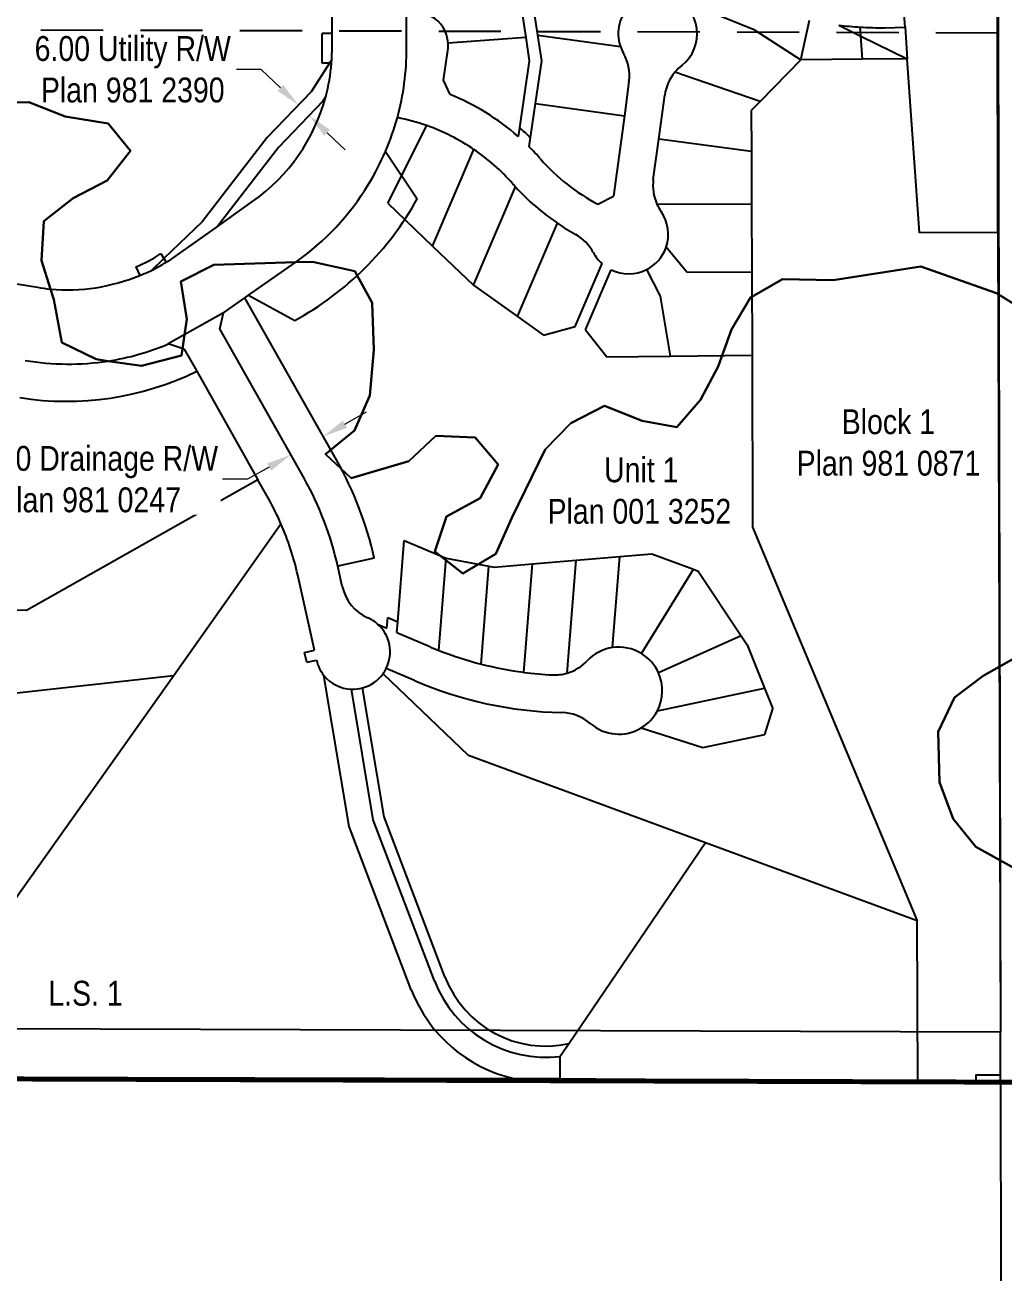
# Model space of a CAD drawing. Extents: x -19176 to -17597, y 5652440 to 5654285.
# Drawn here: x -18472 to -18079, y 5652440 to 5652945 of the extents above; entities that cross this region are included whole.
import ezdxf

# ---------------------------------------------------------------- set-up
doc = ezdxf.new("R2010")
doc.units = 0
doc.header["$LTSCALE"] = 5
doc.header["$PDSIZE"] = 0.5
doc.linetypes.add('BORDER2', pattern=[22.225, 6.35, -3.175, 6.35, -3.175, 0, -3.175])
doc.linetypes.add('foc-LSD', pattern=[8, 5, -3])
doc.layers.get('Defpoints').update_dxf_attribs({"color": 9})
doc.layers.add('AS-COUNTY', color=7, linetype='BORDER2', lineweight=60, true_color=0xcc33ff)
for name, color, linetype in [('F-RW', 190, 'Continuous'), ('L-SEC', 7, 'Continuous'), ('L-SECTION-LSD', 7, 'foc-LSD'), ('L-TITLEDB', 4, 'Continuous'), ('L-TITLEDB-T', 4, 'Continuous'), ('T-WATER', 160, 'Continuous')]:
    doc.layers.add(name, color=color, linetype=linetype)
doc.layers.add('F-RW-T', color=190, linetype='Continuous', lineweight=9)
doc.styles.add('100L', font='ARIALN.TTF', dxfattribs={"height": 11})
doc.styles.add('80CG', font='ARIALN.TTF', dxfattribs={"height": 10})
doc.styles.add('80L', font='ARIALN.TTF', dxfattribs={"height": 10})
doc.styles.add('foc-LtypeFont', font='ARIALN.TTF', dxfattribs={"height": 7.35})
doc.linetypes.add('foc-TOPO-flowdirection-NOLINE', pattern='A,0,[">",foc-LtypeFont,S=0.3,R=0,X=0,Y=-0.945],-20,[">",foc-LtypeFont,S=0.3,R=0,X=0,Y=-0.945],0', length=20)
doc.dimstyles.new('Compass 5 000', dxfattribs={"dimscale": 5, "dimtxt": 9, "dimasz": 2, "dimexe": 0.2, "dimexo": 0.0625, "dimgap": 0.5, "dimtad": 0, "dimtih": 1, "dimtoh": 1, "dimzin": 0, "dimdsep": 46, "dimtxsty": '80CG', "dimcen": 0.1, "dimse1": 1, "dimse2": 1, "dimclrd": 256, "dimclrt": 256, "dimaunit": 1, "dimadec": 4, "dimazin": 0, "dimtfac": 0.06, "dimtofl": 0, "dimtmove": 0, "dimatfit": 1, "dimfxl": 0.2, "dimtolj": 1, "dimtzin": 0, "dimlwd": -1, "dimarcsym": 0})

# ---------------------------------------------------------------- blocks, each defined once
blk = doc.blocks.new('*D16')
at = {"layer": 'Defpoints', "color": 0, "transparency": 16777216}
for p in [(-18362.55, 5652912.59), (-18371.18, 5652903.62), (-18366.82, 5652899.44)]:
    blk.add_point(p, dxfattribs=at)
at = {"layer": 'F-RW-T', "transparency": 16777216}
for p, q in [((-18377.45, 5652926.92), (-18387.45, 5652926.92)), ((-18369.76, 5652919.53), (-18377.45, 5652926.92)), ((-18350.99, 5652901.48), (-18343.78, 5652894.55))]:
    blk.add_line(p, q, dxfattribs=at)
for points in [[(-18368.6, 5652920.73), (-18370.91, 5652918.32), (-18362.55, 5652912.59)], [(-18349.83, 5652902.68), (-18352.14, 5652900.28), (-18358.2, 5652908.41)]]:
    blk.add_solid(points, dxfattribs=at)
at = {"layer": 'F-RW-T', "transparency": 16777216, "insert": (-18429.16, 5652926.92), "char_height": 10, "attachment_point": 5, "style": '80CG'}
blk.add_mtext('\\A1;6.00 Utility R/W\\PPlan 981 2390', dxfattribs=at)
blk = doc.blocks.new('*D18')
at = {"layer": 'Defpoints', "color": 0, "transparency": 16777216}
for p in [(-18360.12, 5652792.82), (-18373.19, 5652785.44), (-18352.51, 5652779.36)]:
    blk.add_point(p, dxfattribs=at)
at = {"layer": 'F-RW-T', "transparency": 16777216}
for p, q in [((-18343.8, 5652784.28), (-18335.1, 5652789.2)), ((-18374.28, 5652767.05), (-18382.99, 5652762.13)), ((-18382.99, 5652762.13), (-18392.99, 5652762.13))]:
    blk.add_line(p, q, dxfattribs=at)
for points in [[(-18344.62, 5652785.73), (-18342.98, 5652782.82), (-18352.51, 5652779.36)], [(-18375.1, 5652768.5), (-18373.46, 5652765.6), (-18365.58, 5652771.97)]]:
    blk.add_solid(points, dxfattribs=at)
at = {"layer": 'F-RW-T', "transparency": 16777216, "insert": (-18446.72, 5652762.13), "char_height": 10, "attachment_point": 5, "style": '80CG', "bg_fill": 3, "box_fill_scale": 1.1, "bg_fill_color": 256, "bg_fill_true_color": 13158600, "bg_fill_transparency": 0}
blk.add_mtext('\\A1;15.00 Drainage R/W\\PPlan 981 0247', dxfattribs=at)

msp = doc.modelspace()

# ---------------------------------------------------------------- linework, layer by layer
at = {"layer": 'AS-COUNTY', "const_width": 2, "flags": 128}
msp.add_lwpolyline([(-18984.664, 5652522.649), (-17980.058, 5652519.416)], dxfattribs=at)
at = {"layer": 'F-RW'}
for p, q in [((-18145.177, 5652944.743), (-18136.328, 5652940.283)), ((-18136.328, 5652940.283), (-18136.583, 5652943.943)), ((-18348.987, 5652941.374), (-18352.984, 5652941.363)), ((-18352.976, 5652935.37), (-18352.984, 5652941.363)), ((-18136.328, 5652940.283), (-18117.629, 5652931.195)), ((-18135.676, 5652931.056), (-18136.328, 5652940.283)), ((-18352.971, 5652929.377), (-18352.976, 5652935.37)), ((-18350, 5652929.384), (-18357.403, 5652917.949)), ((-18350, 5652929.384), (-18352.971, 5652929.377)), ((-18349.117, 5652930.757), (-18350, 5652929.384)), ((-18349.212, 5652929.387), (-18350, 5652929.384)), ((-18357.403, 5652917.949), (-18375.126, 5652899.515)), ((-18352.685, 5652914.219), (-18370.533, 5652895.561)), ((-18351.536, 5652915.994), (-18352.685, 5652914.219)), ((-18375.126, 5652899.515), (-18401.247, 5652865.701)), ((-18370.533, 5652895.561), (-18395.251, 5652863.685)), ((-18327.523, 5652893.915), (-18314.699, 5652874.881)), ((-18401.247, 5652865.701), (-18416.629, 5652850.939)), ((-18416.629, 5652850.939), (-18421.616, 5652846.098)), ((-18417.808, 5652852.854), (-18416.629, 5652850.939)), ((-18416.629, 5652850.939), (-18415.7, 5652849.428)), ((-18427.889, 5652847.509), (-18426.361, 5652844.127)), ((-18382.59, 5652836.149), (-18364.011, 5652825.944)), ((-18347.18, 5652769.929), (-18384.035, 5652835.141)), ((-18332.049, 5652730.408), (-18346.701, 5652727.168)), ((-18356.113, 5652693.363), (-18362.801, 5652723.592)), ((-18326.896, 5652702.305), (-18326.56, 5652706.514)), ((-18326.56, 5652706.514), (-18322.559, 5652704.79)), ((-18330.662, 5652703.933), (-18326.896, 5652702.305)), ((-18360.019, 5652692.496), (-18356.113, 5652693.363)), ((-18359.155, 5652688.602), (-18360.019, 5652692.496)), ((-18359.155, 5652688.602), (-18355.252, 5652689.467)), ((-18315.889, 5652681.222), (-18327.168, 5652686.096)), ((-18328.053, 5652626.41), (-18336.717, 5652678.235)), ((-18303.566, 5652562.064), (-18328.053, 5652626.41)), ((-18257.204, 5652521.171), (-18257.174, 5652530.06)), ((-18090.049, 5652522.734), (-18090.058, 5652519.737)), ((-18090.049, 5652522.734), (-18080.069, 5652522.708))]:
    msp.add_line(p, q, dxfattribs=at)
for centre, radius, start, end in [((-18338.293, 5652826.64), 82.399, 70.532, 79.10602), ((-18338.233, 5652826.67), 100.377, 46.52537, 49.94213), ((-18423.928, 5652935.632), 124.986, 298.64528, 330.91799), ((-18455.992, 5652912.702), 70.992, 293.32047, 302.53918), ((-18455.876, 5652913.481), 119.987, 261.05703, 295.94816), ((-18472.15, 5652699.43), 143.484, 12.46823, 29.42855), ((-18472.14, 5652699.378), 111.988, 12.48674, 23.62241), ((-18340.608, 5652692.708), 14.998, 192.47732, 219.11797), ((-18253.491, 5652825.625), 157.308, 246.63033, 268.87149), ((-18256.898, 5652650.372), 17.978, 49.09469, 89.01541), ((-18233.637, 5652677.133), 17.479, 228.90684, 301.04289), ((-18262.981, 5652577.707), 43.495, 201.07843, 282.39104)]:
    msp.add_arc(centre, radius, start, end, dxfattribs=at)
at = {"layer": 'L-SEC'}
for p, q in [((-18082.036, 5653343.244), (-18081.073, 5652941.533)), ((-18081.073, 5652941.533), (-18080.108, 5652539.823)), ((-18080.108, 5652539.823), (-18482.37, 5652541.13)), ((-18482.362, 5652521.019), (-18080.06, 5652519.711)), ((-18080.06, 5652519.711), (-18080.002, 5652439.822))]:
    msp.add_line(p, q, dxfattribs=at)
at = {"layer": 'L-SECTION-LSD'}
msp.add_line((-18081.073, 5652941.533), (-18884.027, 5652944.01), dxfattribs=at)
at = {"layer": 'L-TITLEDB'}
for p, q in [((-18081.122, 5652861.389), (-18081.92, 5653316.068)), ((-18348.987, 5652941.374), (-18349.086, 5653011.834)), ((-18118.525, 5652943.931), (-18120.593, 5652973.849)), ((-18266.18, 5652940.705), (-18270.587, 5652969.525)), ((-18275.168, 5652966.425), (-18271.088, 5652939.731)), ((-18178.934, 5652942.675), (-18211.825, 5652956.156)), ((-18319.003, 5652935.461), (-18319.022, 5652949.651)), ((-18319.003, 5652935.461), (-18319.022, 5652949.651)), ((-18160.376, 5652930.725), (-18156.942, 5652946.741)), ((-18178.934, 5652942.675), (-18160.376, 5652930.725)), ((-18126.677, 5652943.712), (-18118.525, 5652943.931)), ((-18126.677, 5652943.712), (-18118.525, 5652943.931)), ((-18118.525, 5652943.931), (-18117.629, 5652931.195)), ((-18118.525, 5652943.931), (-18117.629, 5652931.195)), ((-18348.978, 5652935.381), (-18348.987, 5652941.374)), ((-18271.088, 5652939.731), (-18302.267, 5652937.522)), ((-18271.088, 5652939.731), (-18269.65, 5652930.315)), ((-18264.593, 5652930.325), (-18266.18, 5652940.705)), ((-18266.18, 5652940.705), (-18232.99, 5652936.208)), ((-18304.167, 5652922.542), (-18302.375, 5652934.578)), ((-18269.65, 5652930.315), (-18273.634, 5652903.498)), ((-18267.142, 5652913.217), (-18264.593, 5652930.325)), ((-18160.376, 5652930.725), (-18176.807, 5652913.976)), ((-18160.376, 5652930.725), (-18176.807, 5652913.976)), ((-18135.676, 5652931.056), (-18160.376, 5652930.725)), ((-18135.676, 5652931.056), (-18160.376, 5652930.725)), ((-18117.629, 5652931.195), (-18135.676, 5652931.056)), ((-18117.629, 5652931.195), (-18135.676, 5652931.056)), ((-18112.732, 5652861.271), (-18117.629, 5652931.195)), ((-18112.732, 5652861.271), (-18117.629, 5652931.195)), ((-18301.531, 5652916.877), (-18304.167, 5652922.542)), ((-18229.548, 5652922.09), (-18231.412, 5652908.287)), ((-18176.807, 5652913.976), (-18211.098, 5652925.798)), ((-18217.542, 5652898.896), (-18215.145, 5652916.633)), ((-18269.17, 5652899.512), (-18267.142, 5652913.217)), ((-18267.142, 5652913.217), (-18231.412, 5652908.287)), ((-18176.807, 5652913.976), (-18180.348, 5652910.364)), ((-18176.807, 5652913.976), (-18180.348, 5652910.364)), ((-18231.412, 5652908.287), (-18235.813, 5652875.997)), ((-18180.348, 5652910.364), (-18180.302, 5652893.875)), ((-18180.348, 5652910.364), (-18180.302, 5652893.875)), ((-18326.532, 5652873.137), (-18310.832, 5652904.328)), ((-18273.634, 5652903.498), (-18274.156, 5652899.994)), ((-18269.713, 5652895.862), (-18269.17, 5652899.512)), ((-18219.763, 5652882.615), (-18217.542, 5652898.896)), ((-18180.302, 5652893.875), (-18217.542, 5652898.896)), ((-18308.575, 5652855.917), (-18291.939, 5652894.759)), ((-18180.302, 5652893.875), (-18180.233, 5652872.873)), ((-18180.302, 5652893.875), (-18180.233, 5652872.873)), ((-18292.139, 5652840.131), (-18275.177, 5652879.67)), ((-18242.016, 5652872.685), (-18235.813, 5652875.997)), ((-18395.251, 5652863.685), (-18380.81, 5652873.934)), ((-18326.532, 5652873.137), (-18308.575, 5652855.917)), ((-18218.328, 5652872.795), (-18180.233, 5652872.873)), ((-18180.233, 5652872.873), (-18180.151, 5652845.499)), ((-18180.233, 5652872.873), (-18180.151, 5652845.499)), ((-18412.074, 5652851.65), (-18395.251, 5652863.685)), ((-18274.377, 5652827.616), (-18258.284, 5652865.063)), ((-18081.122, 5652861.389), (-18112.732, 5652861.271)), ((-18081.122, 5652861.389), (-18112.732, 5652861.271)), ((-18081.122, 5652861.389), (-18080.113, 5652539.821)), ((-18081.122, 5652861.389), (-18080.113, 5652539.821)), ((-18585.364, 5652858.514), (-18467.515, 5652839.315)), ((-18308.575, 5652855.917), (-18292.139, 5652840.131)), ((-18206.249, 5652845.436), (-18214.607, 5652855.434)), ((-18382.59, 5652836.149), (-18363.569, 5652849.419)), ((-18382.59, 5652836.149), (-18363.569, 5652849.419)), ((-18251.16, 5652823.58), (-18240.399, 5652848.829)), ((-18247.033, 5652822.185), (-18236.74, 5652846.379)), ((-18222.5, 5652846.421), (-18217.074, 5652835.76)), ((-18206.249, 5652845.436), (-18180.151, 5652845.499)), ((-18180.151, 5652845.499), (-18180.049, 5652812.046)), ((-18180.151, 5652845.499), (-18180.049, 5652812.046)), ((-18384.035, 5652835.141), (-18382.59, 5652836.149)), ((-18384.035, 5652835.141), (-18382.59, 5652836.149)), ((-18292.139, 5652840.131), (-18274.377, 5652827.616)), ((-18217.074, 5652835.76), (-18213.038, 5652811.68)), ((-18392.709, 5652829.089), (-18384.035, 5652835.141)), ((-18392.709, 5652829.089), (-18384.035, 5652835.141)), ((-18392.709, 5652829.089), (-18414.847, 5652816.537)), ((-18394.188, 5652822.6), (-18392.709, 5652829.089)), ((-18394.188, 5652822.6), (-18392.709, 5652829.089)), ((-18274.377, 5652827.616), (-18263.954, 5652820.024)), ((-18360.244, 5652762.521), (-18394.188, 5652822.6)), ((-18360.244, 5652762.521), (-18394.188, 5652822.6)), ((-18263.954, 5652820.024), (-18251.16, 5652823.58)), ((-18247.033, 5652822.185), (-18238.419, 5652811.398)), ((-18408.531, 5652814.446), (-18414.847, 5652816.537)), ((-18408.531, 5652814.446), (-18403.375, 5652805.59)), ((-18238.419, 5652811.398), (-18213.038, 5652811.68)), ((-18213.038, 5652811.68), (-18180.049, 5652812.046)), ((-18180.049, 5652812.046), (-18179.851, 5652742.931)), ((-18180.049, 5652812.046), (-18179.851, 5652742.931)), ((-18403.375, 5652805.59), (-18378.849, 5652761.931)), ((-18378.849, 5652761.931), (-18471.914, 5652709.335)), ((-18374.603, 5652754.407), (-18378.849, 5652761.931)), ((-18412.814, 5652683.133), (-18369.535, 5652744.252)), ((-18179.851, 5652742.931), (-18113.668, 5652584.553)), ((-18179.851, 5652742.931), (-18113.668, 5652584.553)), ((-18322.559, 5652704.79), (-18319.94, 5652737.541)), ((-18319.94, 5652737.541), (-18303.063, 5652730.458)), ((-18306.021, 5652693.349), (-18303.063, 5652730.458)), ((-18303.063, 5652730.458), (-18285.859, 5652727.168)), ((-18268.362, 5652728.106), (-18250.768, 5652729.577)), ((-18254.411, 5652684.196), (-18250.768, 5652729.577)), ((-18250.768, 5652729.577), (-18233.2, 5652731.082)), ((-18236.139, 5652694.434), (-18233.2, 5652731.082)), ((-18233.2, 5652731.082), (-18220.393, 5652732.125)), ((-18220.393, 5652732.125), (-18203.663, 5652725.964)), ((-18344.899, 5652719.024), (-18346.701, 5652727.168)), ((-18344.899, 5652719.024), (-18346.701, 5652727.168)), ((-18289.017, 5652687.819), (-18285.859, 5652727.168)), ((-18285.859, 5652727.168), (-18283.777, 5652726.772)), ((-18283.777, 5652726.772), (-18268.362, 5652728.106)), ((-18271.834, 5652684.509), (-18268.362, 5652728.106)), ((-18224.491, 5652692.046), (-18203.663, 5652725.964)), ((-18203.663, 5652725.964), (-18201.71, 5652725.242)), ((-18201.71, 5652725.242), (-18184.399, 5652699.24)), ((-18471.914, 5652709.335), (-18543.927, 5652712.192)), ((-18322.894, 5652700.574), (-18322.559, 5652704.79)), ((-18322.894, 5652700.574), (-18309.933, 5652694.972)), ((-18184.399, 5652699.24), (-18217.678, 5652684.293)), ((-18184.399, 5652699.24), (-18181.969, 5652695.593)), ((-18181.969, 5652695.593), (-18175.041, 5652678.201)), ((-18412.814, 5652683.133), (-18550.811, 5652667.815)), ((-18479.328, 5652589.359), (-18412.814, 5652683.133)), ((-18342.136, 5652622.525), (-18352.245, 5652683.245)), ((-18294.157, 5652651.043), (-18328.451, 5652683.957)), ((-18294.157, 5652651.043), (-18328.451, 5652683.957)), ((-18332.441, 5652625.145), (-18341.194, 5652677.729)), ((-18218.123, 5652669.059), (-18175.041, 5652678.201)), ((-18175.041, 5652678.201), (-18171.713, 5652669.848)), ((-18174.914, 5652659.554), (-18171.713, 5652669.848)), ((-18224.624, 5652662.157), (-18199.78, 5652654.281)), ((-18199.78, 5652654.281), (-18174.914, 5652659.554)), ((-18198.721, 5652615.936), (-18294.157, 5652651.043)), ((-18198.721, 5652615.936), (-18294.157, 5652651.043)), ((-18307.765, 5652560.448), (-18332.441, 5652625.145)), ((-18317.101, 5652556.876), (-18342.136, 5652622.525)), ((-18198.721, 5652615.936), (-18253.648, 5652535.225)), ((-18113.668, 5652584.553), (-18198.721, 5652615.936)), ((-18113.668, 5652584.553), (-18198.721, 5652615.936)), ((-18113.355, 5652519.798), (-18113.668, 5652584.553)), ((-18113.355, 5652519.798), (-18113.668, 5652584.553)), ((-18080.069, 5652522.708), (-18080.113, 5652539.821)), ((-18080.069, 5652522.708), (-18080.113, 5652539.821)), ((-18253.648, 5652535.225), (-18257.174, 5652530.06)), ((-18080.06, 5652519.711), (-18080.069, 5652522.708)), ((-18080.06, 5652519.711), (-18080.069, 5652522.708)), ((-18488.701, 5652521.77), (-18275.906, 5652521.232)), ((-18488.701, 5652521.77), (-18275.906, 5652521.232)), ((-18275.906, 5652521.232), (-18257.204, 5652521.171)), ((-18275.906, 5652521.232), (-18257.204, 5652521.171)), ((-18257.204, 5652521.171), (-18113.355, 5652519.798)), ((-18257.204, 5652521.171), (-18113.355, 5652519.798)), ((-18113.355, 5652519.798), (-18090.058, 5652519.737)), ((-18113.355, 5652519.798), (-18090.058, 5652519.737)), ((-18090.058, 5652519.737), (-18080.06, 5652519.711)), ((-18090.058, 5652519.737), (-18080.06, 5652519.711))]:
    msp.add_line(p, q, dxfattribs=at)
for centre, radius, start, end in [((-18217.869, 5652941.366), 15.978, 67.77189, 198.83526), ((-18218.466, 5652941.248), 16.321, 309.04989, 65.98661), ((-18315.716, 5652936.563), 13.484, 4.08103, 60.22919), ((-18128.398, 5653078.53), 134.835, 262.85123, 266.51979), ((-18128.398, 5653078.53), 134.835, 262.85123, 266.51979), ((-18128.483, 5653078.535), 134.835, 266.55591, 270.76739), ((-18128.483, 5653078.535), 134.835, 266.55591, 270.76739), ((-18315.715, 5652936.546), 13.484, 351.60703, 4.15183), ((-18423.97, 5652935.323), 74.992, 356.50921, 0.04454), ((-18423.874, 5652935.233), 104.872, 344.69664, 0.12439), ((-18423.874, 5652935.233), 104.872, 344.69664, 0.12439), ((-18217.863, 5652941.358), 15.98, 198.80276, 209.69227), ((-18247.359, 5652924.531), 17.978, 352.19572, 29.7153), ((-18423.959, 5652935.454), 74.992, 344.95997, 355.35957), ((-18423.973, 5652935.274), 74.992, 355.49766, 356.54694), ((-18197.322, 5652914.247), 17.978, 127.1697, 140.02171), ((-18197.327, 5652914.241), 17.978, 139.99831, 172.35416), ((-18338.258, 5652826.687), 97.381, 48.83285, 67.84358), ((-18424.02, 5652935.226), 74.992, 305.18351, 345.14026), ((-18423.806, 5652935.482), 104.872, 336.64951, 344.55576), ((-18423.806, 5652935.482), 104.872, 336.64951, 344.55576), ((-18338.311, 5652826.646), 82.399, 55.75282, 70.51922), ((-18423.815, 5652935.46), 104.872, 328.54458, 336.6625), ((-18423.815, 5652935.46), 104.872, 328.54458, 336.6625), ((-18338.282, 5652826.626), 82.399, 41.30499, 55.77731), ((-18338.736, 5652827.168), 97.381, 40.89559, 44.86359), ((-18203.345, 5652945.446), 82.399, 221.43008, 242.01039), ((-18203.277, 5652945.347), 97.381, 221.34748, 222.41061), ((-18201.948, 5652880.205), 17.978, 172.29815, 204.34282), ((-18424.028, 5652935.109), 104.872, 305.20496, 328.76868), ((-18424.028, 5652935.109), 104.872, 305.20496, 328.76868), ((-18203.455, 5652945.541), 97.381, 222.56506, 235.73325), ((-18201.943, 5652880.194), 17.978, 204.30449, 215.1421), ((-18229.713, 5652860.649), 15.98, 340.95282, 35.13718), ((-18203.445, 5652945.535), 97.381, 235.72678, 240.78383), ((-18259.778, 5652844.865), 17.978, 27.90807, 60.69361), ((-18453.06, 5652914.451), 74.992, 299.87997, 303.12985), ((-18229.77, 5652860.762), 15.98, 207.91719, 228.30611), ((-18229.699, 5652860.689), 15.98, 296.77314, 340.80094), ((-18452.742, 5652914.325), 74.992, 290.59681, 294.52328), ((-18455.407, 5652913.045), 74.992, 296.7828, 301.97072), ((-18229.662, 5652860.707), 15.98, 243.71394, 296.62782), ((-18455.309, 5652913.306), 74.992, 264.6699, 292.70749), ((-18455.3, 5652913.305), 74.992, 260.62611, 264.66306), ((-18455.388, 5652913.382), 104.989, 278.93661, 292.71436), ((-18454.907, 5652913.457), 104.989, 260.37864, 278.67099), ((-18472.013, 5652699.436), 128.343, 12.47866, 29.4417), ((-18472.013, 5652699.436), 128.343, 12.47866, 29.4417), ((-18472.143, 5652699.387), 111.988, 23.61744, 29.42577), ((-18327.344, 5652722.903), 17.978, 192.46262, 246.27334), ((-18327.344, 5652722.903), 17.978, 192.46262, 246.27334), ((-18340.61, 5652692.731), 14.982, 48.38922, 66.25834), ((-18340.61, 5652692.731), 14.982, 48.38922, 66.25834), ((-18340.603, 5652692.725), 14.982, 333.73748, 48.42536), ((-18340.603, 5652692.725), 14.982, 333.73748, 48.42536), ((-18253.43, 5652825.602), 142.326, 246.60922, 248.31442), ((-18233.664, 5652677.132), 17.479, 98.14233, 136.70457), ((-18233.616, 5652677.139), 17.479, 58.52731, 98.29972), ((-18253.586, 5652825.664), 142.326, 248.38237, 255.58527), ((-18259.47, 5652701.447), 17.978, 286.34278, 316.7035), ((-18233.629, 5652677.147), 17.479, 24.13267, 58.47857), ((-18340.612, 5652692.706), 14.982, 324.26783, 333.81736), ((-18340.612, 5652692.706), 14.982, 324.26783, 333.81736), ((-18253.559, 5652825.657), 142.326, 255.57377, 262.62264), ((-18253.514, 5652825.651), 142.326, 262.60435, 267.24912), ((-18259.473, 5652701.446), 17.978, 267.22233, 286.35358), ((-18233.624, 5652677.135), 17.479, 332.48132, 24.17642), ((-18340.615, 5652692.716), 14.998, 219.16181, 267.78968), ((-18340.626, 5652692.715), 14.998, 285.10814, 324.27028), ((-18340.622, 5652692.717), 14.998, 267.81584, 285.09059), ((-18233.619, 5652677.144), 17.479, 300.97281, 332.44832), ((-18262.978, 5652577.702), 47.995, 201.06897, 276.94591), ((-18263.002, 5652577.772), 57.994, 201.11874, 257.1441)]:
    msp.add_arc(centre, radius, start, end, dxfattribs=at)
at = {"layer": 'T-WATER', "linetype": 'foc-TOPO-flowdirection-NOLINE', "flags": 128}
msp.add_lwpolyline([(-18983.886, 5653037.56), (-18974.96, 5653035.031), (-18955.924, 5653034.012), (-18919.098, 5653038.893), (-18903.633, 5653044.072), (-18910.152, 5653056.068), (-18923.836, 5653063.417), (-18935.389, 5653072.499), (-18940.858, 5653087.662), (-18954.954, 5653093.524), (-18967.03, 5653102.01), (-18972.086, 5653117.214), (-18974.926, 5653134.757), (-18967.25, 5653146.232), (-18948.57, 5653145.231), (-18936.804, 5653153.876), (-18941.468, 5653166.518), (-18950.502, 5653177.95), (-18946.31, 5653194.673), (-18935.352, 5653204.47), (-18918.988, 5653200.59), (-18897.157, 5653180.991), (-18893.306, 5653164.375), (-18884.685, 5653152.783), (-18883.739, 5653152.824), (-18869.146, 5653153.45), (-18857.052, 5653158.551), (-18857.856, 5653144.873), (-18867.373, 5653133.413), (-18869.76, 5653119.374), (-18852.569, 5653119.357), (-18840.475, 5653128.315), (-18832.321, 5653140.333), (-18818.047, 5653143.482), (-18805.217, 5653135.928), (-18796.771, 5653123.437), (-18805.385, 5653113.697), (-18817.061, 5653105.185), (-18808.653, 5653093.751), (-18794.283, 5653088.084), (-18775.743, 5653088.724), (-18776.75, 5653076.388), (-18800.18, 5653059.166), (-18809.533, 5653047.896), (-18795.696, 5653041.061), (-18777.827, 5653043.921), (-18745.306, 5653053.305), (-18732.574, 5653059.736), (-18731.378, 5653060.34), (-18724.463, 5653074.069), (-18721.519, 5653091.328), (-18708.309, 5653096.305), (-18680.503, 5653083.134), (-18669.496, 5653073.763), (-18668.642, 5653054.48), (-18671.589, 5653035.849), (-18686.703, 5653009.272), (-18699.486, 5652980.319), (-18707.151, 5652966.884), (-18720.392, 5652959.641), (-18753.383, 5652967.552), (-18767.249, 5652960.787), (-18760.991, 5652945.712), (-18752.9, 5652933.065), (-18753.19, 5652914.714), (-18736.301, 5652914.615), (-18720.998, 5652920.536), (-18703.774, 5652916.749), (-18690.182, 5652909.151), (-18657.89, 5652879.952), (-18640.334, 5652878.387), (-18608.555, 5652909.97), (-18591.482, 5652908.988), (-18565.239, 5652893.81), (-18536.13, 5652881.878), (-18516.33, 5652860.053), (-18503.243, 5652865.967), (-18494.715, 5652899.412), (-18488.182, 5652913.475), (-18470.934, 5652913.799), (-18456.36, 5652907.971), (-18439.101, 5652905.188), (-18430.017, 5652894.133), (-18439.42, 5652882.269), (-18453.116, 5652875.101), (-18464.882, 5652865.915), (-18465.908, 5652850.061), (-18462.276, 5652838.638), (-18460.944, 5652834.463), (-18457.701, 5652817.112), (-18443.86, 5652810.374), (-18439.079, 5652809.669), (-18425.643, 5652807.691), (-18409.54, 5652811.847), (-18409.123, 5652814.643), (-18408.287, 5652820.257), (-18407.356, 5652826.451), (-18409.754, 5652841.671), (-18396.516, 5652848.395), (-18363.569, 5652849.419), (-18356.902, 5652849.616), (-18339.797, 5652845.748), (-18332.835, 5652833.109), (-18332.173, 5652814.24), (-18333.825, 5652795.783), (-18339.892, 5652781.747), (-18351.607, 5652772.272), (-18341.306, 5652762.604), (-18318.037, 5652769.473), (-18307.29, 5652779.635), (-18291.46, 5652778.896), (-18282.127, 5652768.015), (-18289.398, 5652754.57), (-18302.992, 5652747.187), (-18307.68, 5652733.08), (-18296.328, 5652724.239), (-18283.06, 5652732.19), (-18276.723, 5652746.669), (-18263.288, 5652774.069), (-18252.938, 5652784.637), (-18239.407, 5652791.673), (-18224.3, 5652785.631), (-18210.323, 5652783.089), (-18200.741, 5652794.1), (-18193.661, 5652807.494), (-18188.301, 5652822.349), (-18180.643, 5652835.248), (-18180.12, 5652835.555), (-18167.756, 5652842.651), (-18147.386, 5652842.214), (-18112.2, 5652847.744), (-18081.73, 5652836.972), (-18081.037, 5652836.543), (-18069.274, 5652829.24), (-18060.866, 5652821.253), (-18058.735, 5652819.428), (-18041.123, 5652795.256), (-18033.91, 5652781.8), (-18028.775, 5652766.253), (-18026.349, 5652748.139), (-18028.444, 5652729.747), (-18036.415, 5652716.443), (-18060.009, 5652698.4), (-18060.512, 5652698.07), (-18080.595, 5652686.784), (-18087.1, 5652683.112), (-18098.672, 5652674.401), (-18105.218, 5652660.575), (-18104.591, 5652640.395), (-18099.124, 5652625.549), (-18090.013, 5652614.348), (-18080.362, 5652609.017), (-18063.552, 5652599.644), (-18060.205, 5652598.813), (-18031.013, 5652591.658), (-18016.576, 5652585.085), (-18003.108, 5652586.8), (-17998.397, 5652602.501), (-17982.221, 5652604.706), (-17980.263, 5652604.726)], dxfattribs=at)
at = {"layer": 'T-WATER', "linetype": 'Continuous'}
for points in [[(-18069.274, 5652829.24), (-18081.037, 5652836.543), (-18081.73, 5652836.972), (-18112.2, 5652847.744), (-18147.386, 5652842.214), (-18167.756, 5652842.651), (-18180.12, 5652835.555), (-18180.643, 5652835.248), (-18188.301, 5652822.349), (-18193.661, 5652807.494), (-18200.741, 5652794.1), (-18210.323, 5652783.089), (-18224.3, 5652785.631), (-18239.407, 5652791.673), (-18252.938, 5652784.637), (-18263.288, 5652774.069), (-18276.723, 5652746.669), (-18283.06, 5652732.19), (-18296.328, 5652724.239), (-18307.68, 5652733.08), (-18302.992, 5652747.187), (-18289.398, 5652754.57), (-18282.127, 5652768.015), (-18291.46, 5652778.896), (-18307.29, 5652779.635), (-18318.037, 5652769.473), (-18341.306, 5652762.604), (-18351.607, 5652772.272), (-18339.892, 5652781.747), (-18333.825, 5652795.783), (-18332.173, 5652814.24), (-18332.835, 5652833.109), (-18339.797, 5652845.748), (-18356.902, 5652849.616), (-18363.569, 5652849.419), (-18396.516, 5652848.395), (-18409.754, 5652841.671), (-18407.356, 5652826.451), (-18408.287, 5652820.257), (-18409.123, 5652814.643), (-18409.54, 5652811.847), (-18425.643, 5652807.691), (-18439.079, 5652809.669), (-18443.86, 5652810.374), (-18457.701, 5652817.112), (-18460.944, 5652834.463), (-18462.276, 5652838.638), (-18465.908, 5652850.061), (-18464.882, 5652865.915), (-18453.116, 5652875.101), (-18439.42, 5652882.269), (-18430.017, 5652894.133), (-18439.101, 5652905.188), (-18456.36, 5652907.971), (-18470.934, 5652913.799), (-18488.182, 5652913.475)], [(-18063.552, 5652599.644), (-18080.362, 5652609.017), (-18090.013, 5652614.348), (-18099.124, 5652625.549), (-18104.591, 5652640.395), (-18105.218, 5652660.575), (-18098.672, 5652674.401), (-18087.1, 5652683.112), (-18080.595, 5652686.784), (-18060.512, 5652698.07)]]:
    msp.add_lwpolyline(points, dxfattribs=at)

# ---------------------------------------------------------------- texts
at = {"layer": 'L-SECTION-LSD', "insert": (-18463.11, 5652560.477), "char_height": 10, "attachment_point": 1, "style": '100L', "bg_fill": 3, "box_fill_scale": 1.5, "bg_fill_color": 256, "bg_fill_transparency": 0}
msp.add_mtext_dynamic_manual_height_columns('L.S. 1', width=29.99119, gutter_width=55, heights=[0], dxfattribs=at)
at = {"layer": 'L-TITLEDB-T', "char_height": 10, "attachment_point": 1, "style": '80L'}
for s, insert in [('\\pi20.131;Block 1\\P\\pi1.9865;Plan 981 0871', (-18164.108, 5652790.274)), ('\\pi23.971;Unit 1\\P\\pi1.2293;Plan 001 3252', (-18263.539, 5652770.934))]:
    msp.add_mtext_dynamic_manual_height_columns(s, width=74.8666, gutter_width=50, heights=[0], dxfattribs=dict(at, insert=insert))

# ---------------------------------------------------------------- dimensions: what is measured, and where the dimension line sits
at = {"layer": 'F-RW-T'}
dim = msp.add_linear_dim(base=(-18362.55, 5652912.595), p1=(-18366.825, 5652899.438), p2=(-18371.177, 5652903.622), angle=136.12601, text='6.00 Utility R/W\\PPlan 981 2390', dimstyle='Compass 5 000', dxfattribs=at)
dim.commit()
dim.dimension.update_dxf_attribs({"geometry": '*D16', "text_midpoint": (-18429.161, 5652926.919), "dimtype": 161})

# ---------------------------------------------------------------- next in the draw order: dimensions: what is measured, and where the dimension line sits
dim = msp.add_linear_dim(base=(-18352.507, 5652779.355), p1=(-18373.191, 5652785.436), p2=(-18360.119, 5652792.824), angle=29.47339, text='15.00 Drainage R/W\\PPlan 981 0247', dimstyle='Compass 5 000', override={"dimtfill": 1}, dxfattribs=at)
dim.commit()
dim.dimension.update_dxf_attribs({"geometry": '*D18', "text_midpoint": (-18446.718, 5652762.127), "dimtype": 161})

doc.saveas('drawing.dxf')
